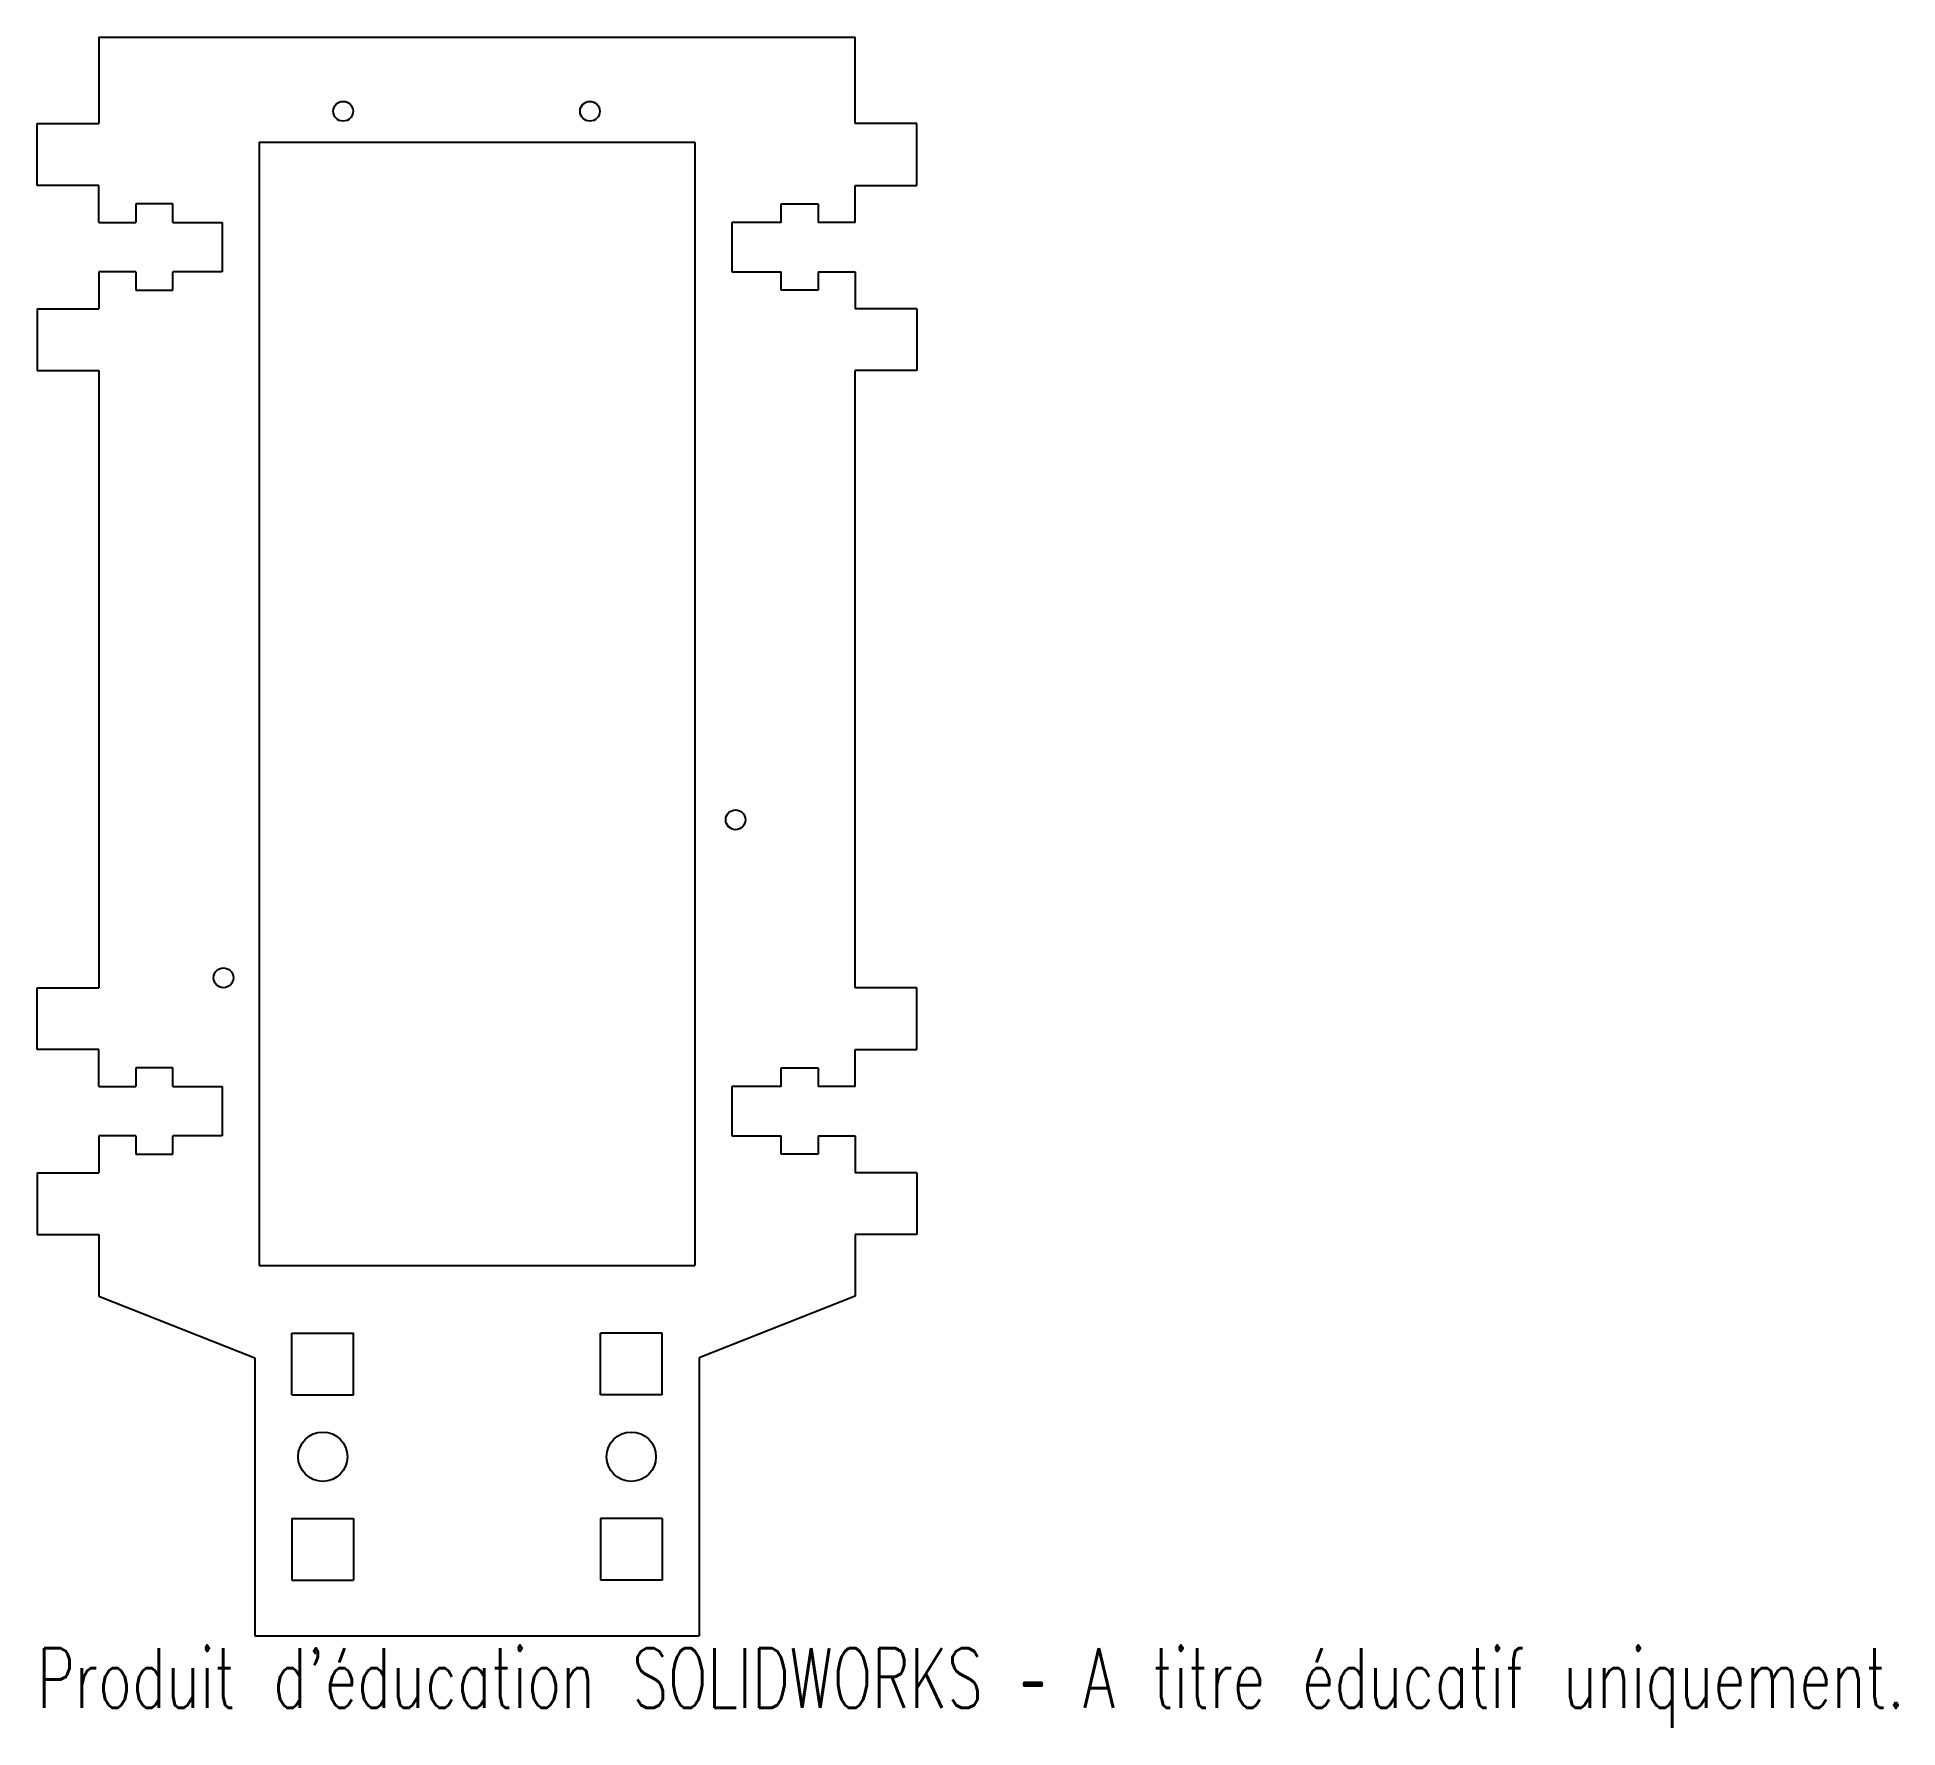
# Model space of a CAD drawing. Header units: millimetres. Extents: x -36 to 115, y 8 to 145.
import ezdxf

# ---------------------------------------------------------------- set-up
doc = ezdxf.new("R2010")
doc.units = ezdxf.units.MM
doc.styles.add('SLDTEXTSTYLE0', font='TXT', dxfattribs={"width": 0.7, "bigfont": 'bigfont'})

msp = doc.modelspace()

# ---------------------------------------------------------------- linework, layer by layer
at = {"color": 7, "linetype": 'Continuous', "lineweight": 25}
for p, q in [((-30.6, 144.82), (30.7, 144.82)), ((-30.6, 144.82), (-30.6, 137.82)), ((30.7, 137.82), (30.7, 144.82)), ((-35.6, 137.82), (-30.6, 137.82)), ((-35.6, 132.82), (-35.6, 137.82)), ((35.7, 137.82), (30.7, 137.82)), ((35.7, 132.82), (35.7, 137.82)), ((-17.6, 136.32), (17.7, 136.32)), ((-17.6, 136.32), (-17.6, 45.32)), ((17.7, 136.32), (17.7, 45.32)), ((-30.6, 132.82), (-35.6, 132.82)), ((-30.6, 129.82), (-30.6, 132.82)), ((30.7, 129.82), (30.7, 132.82)), ((30.7, 132.82), (35.7, 132.82)), ((-27.6, 131.32), (-27.6, 129.82)), ((-24.6, 131.32), (-27.6, 131.32)), ((-24.6, 129.82), (-24.6, 131.32)), ((24.7, 129.82), (24.7, 131.32)), ((24.7, 131.32), (27.7, 131.32)), ((27.7, 131.32), (27.7, 129.82)), ((-30.6, 129.82), (-27.6, 129.82)), ((-24.6, 129.82), (-20.6, 129.82)), ((-20.6, 129.82), (-20.6, 125.82)), ((20.7, 129.82), (20.7, 125.82)), ((24.7, 129.82), (20.7, 129.82)), ((30.7, 129.82), (27.7, 129.82)), ((-27.6, 125.82), (-30.6, 125.82)), ((-30.6, 125.82), (-30.6, 122.82)), ((-27.6, 125.82), (-27.6, 124.32)), ((-20.6, 125.82), (-24.6, 125.82)), ((-24.6, 124.32), (-24.6, 125.82)), ((20.7, 125.82), (24.7, 125.82)), ((24.7, 124.32), (24.7, 125.82)), ((27.7, 125.82), (30.7, 125.82)), ((27.7, 125.82), (27.7, 124.32)), ((30.7, 125.82), (30.7, 122.82)), ((-27.6, 124.32), (-24.6, 124.32)), ((27.7, 124.32), (24.7, 124.32)), ((-35.6, 122.82), (-30.6, 122.82)), ((-35.6, 122.82), (-35.6, 117.82)), ((35.7, 122.82), (30.7, 122.82)), ((35.7, 122.82), (35.7, 117.82)), ((-35.6, 117.82), (-30.6, 117.82)), ((-30.6, 117.82), (-30.6, 67.82)), ((30.7, 67.82), (30.7, 117.82)), ((35.7, 117.82), (30.7, 117.82)), ((-35.6, 67.82), (-30.6, 67.82)), ((-35.6, 62.82), (-35.6, 67.82)), ((35.7, 67.82), (30.7, 67.82)), ((35.7, 62.82), (35.7, 67.82)), ((-30.6, 62.82), (-35.6, 62.82)), ((-30.6, 59.82), (-30.6, 62.82)), ((30.7, 59.82), (30.7, 62.82)), ((30.7, 62.82), (35.7, 62.82)), ((-27.6, 61.32), (-27.6, 59.82)), ((-24.6, 61.32), (-27.6, 61.32)), ((-24.6, 59.82), (-24.6, 61.32)), ((24.7, 59.82), (24.7, 61.32)), ((24.7, 61.32), (27.7, 61.32)), ((27.7, 61.32), (27.7, 59.82)), ((-30.6, 59.82), (-27.6, 59.82)), ((-24.6, 59.82), (-20.6, 59.82)), ((-20.6, 59.82), (-20.6, 55.82)), ((20.7, 59.82), (20.7, 55.82)), ((24.7, 59.82), (20.7, 59.82)), ((30.7, 59.82), (27.7, 59.82)), ((-27.6, 55.82), (-30.6, 55.82)), ((-30.6, 55.82), (-30.6, 52.82)), ((-27.6, 55.82), (-27.6, 54.32)), ((-20.6, 55.82), (-24.6, 55.82)), ((-24.6, 54.32), (-24.6, 55.82)), ((20.7, 55.82), (24.7, 55.82)), ((24.7, 54.32), (24.7, 55.82)), ((27.7, 55.82), (30.7, 55.82)), ((27.7, 55.82), (27.7, 54.32)), ((30.7, 55.82), (30.7, 52.82)), ((-27.6, 54.32), (-24.6, 54.32)), ((27.7, 54.32), (24.7, 54.32)), ((-35.6, 52.82), (-30.6, 52.82)), ((-35.6, 52.82), (-35.6, 47.82)), ((35.7, 52.82), (30.7, 52.82)), ((35.7, 52.82), (35.7, 47.82)), ((-35.6, 47.82), (-30.6, 47.82)), ((-30.6, 47.82), (-30.6, 42.82)), ((30.7, 47.82), (30.7, 42.82)), ((35.7, 47.82), (30.7, 47.82)), ((-17.6, 45.32), (17.7, 45.32)), ((-30.6, 42.82), (-17.95, 37.82)), ((30.7, 42.82), (18.05, 37.82)), ((-14.95, 34.82), (-14.95, 39.82)), ((-14.95, 39.82), (-9.95, 39.82)), ((-9.95, 34.82), (-9.95, 39.82)), ((15.05, 39.82), (10.05, 39.82)), ((10.05, 34.82), (10.05, 39.82)), ((15.05, 34.82), (15.05, 39.82)), ((-17.95, 37.82), (-17.95, 15.32)), ((18.05, 37.82), (18.05, 15.32)), ((-14.95, 34.82), (-9.95, 34.82)), ((15.05, 34.82), (10.05, 34.82)), ((-14.95, 24.82), (-14.95, 19.82)), ((-14.95, 24.82), (-9.95, 24.82)), ((-9.95, 24.82), (-9.95, 19.82)), ((10.05, 24.82), (10.05, 19.82)), ((15.05, 24.82), (10.05, 24.82)), ((15.05, 24.82), (15.05, 19.82)), ((-14.95, 19.82), (-9.95, 19.82)), ((15.05, 19.82), (10.05, 19.82)), ((-17.95, 15.32), (18.05, 15.32))]:
    msp.add_line(p, q, dxfattribs=at)
for centre, radius in [((-10.8, 138.82), 0.8), ((9.2, 138.82), 0.8), ((21, 81.42), 0.8), ((-20.5, 68.62), 0.8), ((-12.45, 29.82), 2), ((12.55, 29.82), 2)]:
    msp.add_circle(centre, radius, dxfattribs=at)

# ---------------------------------------------------------------- texts
at = {"color": 7, "linetype": 'Continuous', "insert": (-35.6, 14.3), "char_height": 4.8336, "attachment_point": 1, "style": 'SLDTEXTSTYLE0'}
msp.add_mtext("Produit d'éducation SOLIDWORKS – A titre éducatif uniquement.", dxfattribs=at)

doc.saveas('drawing.dxf')
